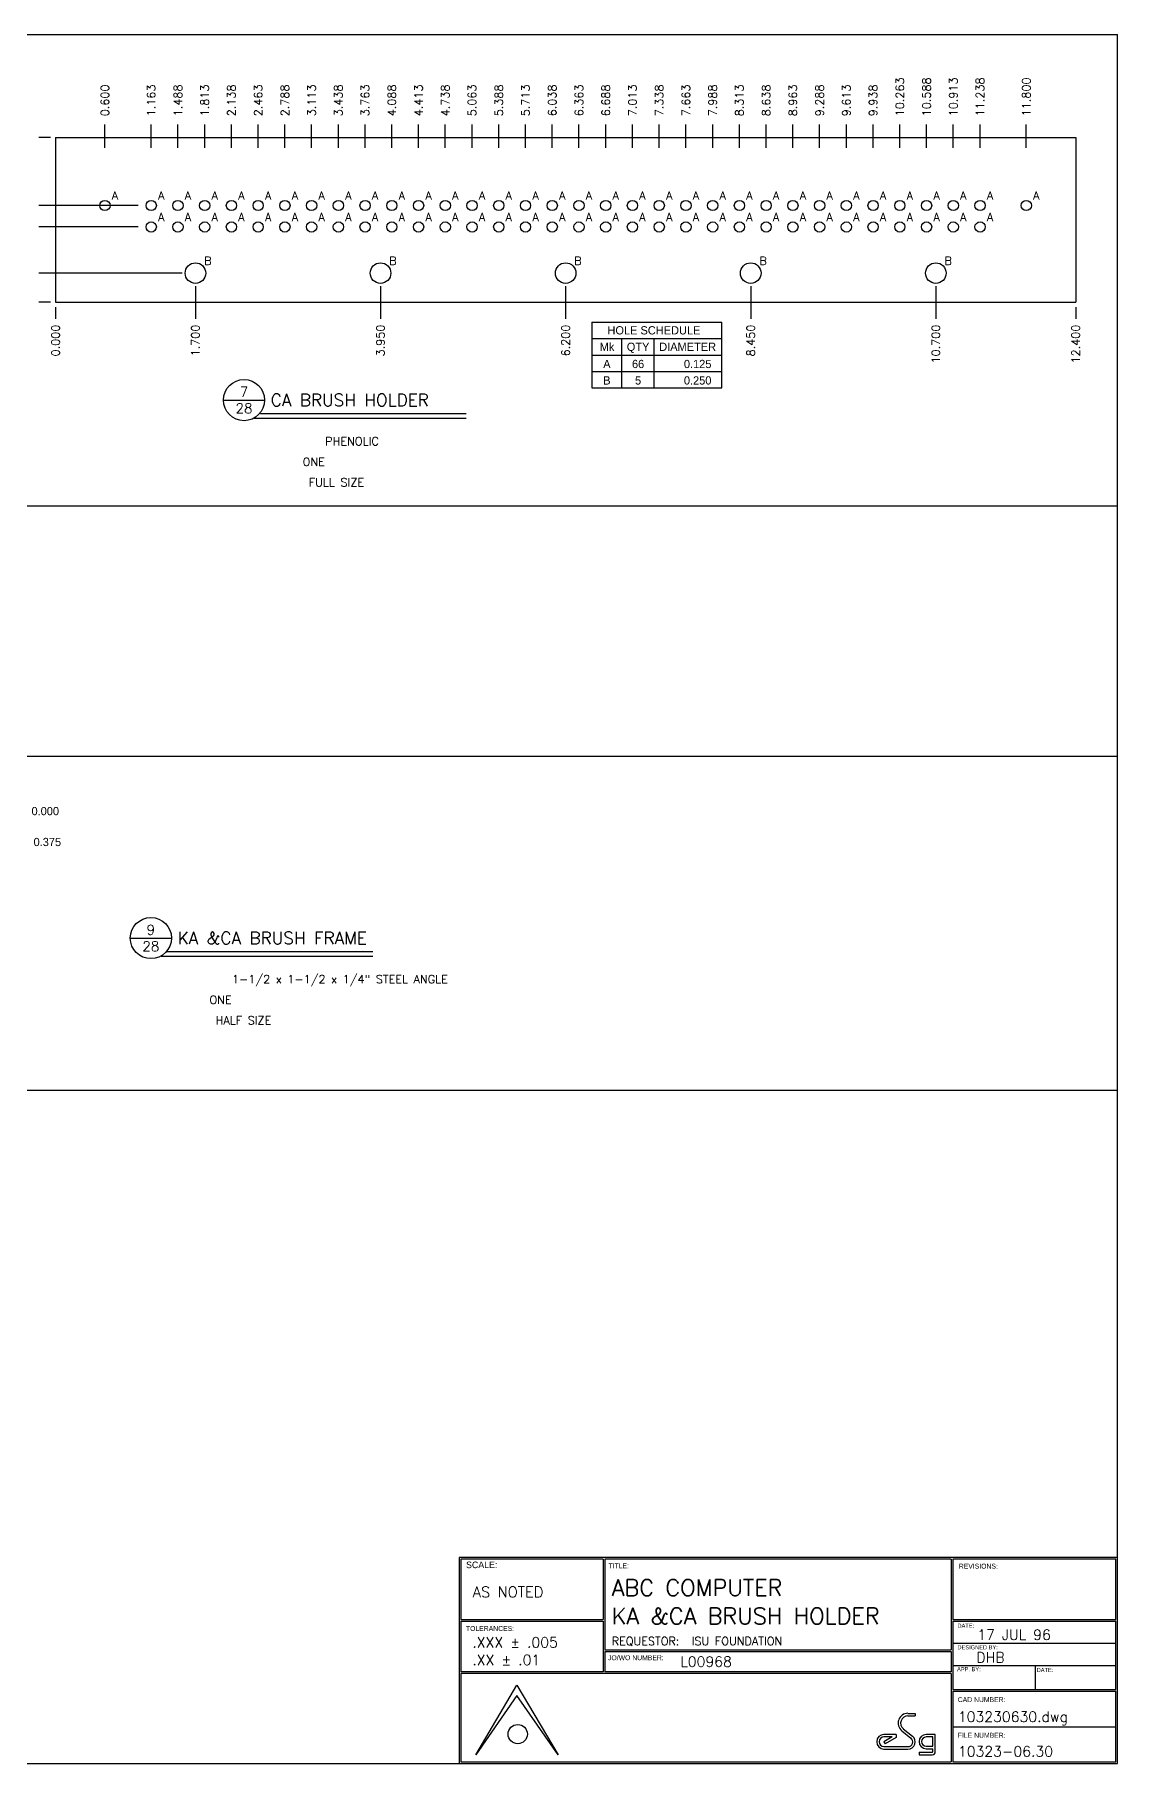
# Model space of a CAD drawing. Extents: x -1.7 to 33, y 0 to 21.
# Drawn here: x 19.84 to 33, y 0 to 21 of the extents above; entities that cross this region are included whole.
import ezdxf
from ezdxf.enums import TextEntityAlignment as Align

# ---------------------------------------------------------------- set-up
doc = ezdxf.new("R2010")
doc.units = 0
doc.header["$MEASUREMENT"] = 0
doc.layers.get('0').update_dxf_attribs({"linetype": 'CONTINUOUS'})
doc.layers.get('DEFPOINTS').update_dxf_attribs({"linetype": 'CONTINUOUS'})
for name, color, linetype in [('BORDER', 5, 'CONTINUOUS'), ('DATUM', 2, 'CONTINUOUS'), ('DIM', 1, 'CONTINUOUS'), ('OBJECT', 3, 'CONTINUOUS'), ('TEXT', 1, 'CONTINUOUS')]:
    doc.layers.add(name, color=color, linetype=linetype)
doc.styles.add('FADD', font='fadd')
doc.styles.add('ROMANS', font='romans')
doc.styles.add('SIMPLEX', font='SIMPLEX')
doc.styles.add('TITLE', font='italic')
doc.dimstyles.get("Standard").update_dxf_attribs({"dimtxt": 0.1, "dimasz": 0.18, "dimexe": 0.18, "dimexo": 0.063, "dimgap": 0.1, "dimtad": 0, "dimtih": 1, "dimtoh": 1, "dimdec": 3, "dimlfac": 2, "dimzin": 0, "dimdsep": 46, "dimtxsty": 'STANDARD', "dimcen": 0.1, "dimclrd": 1, "dimclre": 1, "dimclrt": 256, "dimadec": 0, "dimazin": 0, "dimtfac": 0.8, "dimtofl": 0, "dimtmove": 2, "dimatfit": 3, "dimfxl": 1, "dimtolj": 1, "dimtzin": 0, "dimarcsym": 0})

# ---------------------------------------------------------------- blocks, each defined once
blk = doc.blocks.new('T-BLK')
for p, q in [((-7.8, 0.106), (-7.3, 0.949)), ((-7.3, 0.949), (-6.8, 0.106)), ((-7.3, 0.824), (-7.8, 0.106)), ((-6.8, 0.106), (-7.3, 0.824)), ((-2.603, 0.42), (-2.492, 0.332)), ((-2.547, 0.608), (-2.459, 0.608)), ((-2.547, 0.578), (-2.459, 0.578)), ((-2.459, 0.608), (-2.459, 0.578)), ((-2.689, 0.351), (-2.838, 0.351)), ((-2.739, 0.321), (-2.838, 0.321)), ((-2.739, 0.321), (-2.838, 0.263)), ((-2.838, 0.263), (-2.822, 0.237)), ((-2.689, 0.316), (-2.822, 0.237)), ((-2.689, 0.351), (-2.689, 0.316)), ((-2.621, 0.397), (-2.511, 0.308)), ((-2.214, 0.351), (-2.325, 0.351)), ((-2.244, 0.321), (-2.325, 0.321)), ((-2.244, 0.209), (-2.244, 0.321)), ((-2.214, 0.144), (-2.214, 0.351)), ((-2.838, 0.204), (-2.547, 0.204)), ((-2.838, 0.174), (-2.547, 0.174)), ((-2.411, 0.136), (-2.411, 0.106)), ((-2.411, 0.136), (-2.252, 0.136)), ((-2.411, 0.106), (-2.252, 0.106)), ((-2.325, 0.209), (-2.244, 0.209)), ((-2.325, 0.179), (-2.244, 0.179)), ((-2.244, 0.144), (-2.244, 0.179))]:
    blk.add_line(p, q)
blk.add_circle((-7.29, 0.356), 0.117)
for centre, radius, start, end in [((-2.547, 0.49), 0.119, 90, 231.3801), ((-2.547, 0.49), 0.0887, 90, 231.3801), ((-2.838, 0.263), 0.0887, 90, 270), ((-2.838, 0.263), 0.0587, 90, 270), ((-2.547, 0.263), 0.0887, 270, 51.3801), ((-2.547, 0.263), 0.0587, 270, 51.3801), ((-2.325, 0.265), 0.086, 90, 270), ((-2.325, 0.265), 0.056, 90, 270), ((-2.252, 0.144), 0.00793, 270, 0), ((-2.252, 0.144), 0.0379, 270, 0)]:
    blk.add_arc(centre, radius, start, end)
at = {"layer": 'BORDER'}
for p, q in [((-6.251, 2.48), (-6.251, 1.748)), ((-6.231, 2.48), (-6.231, 1.381)), ((-2.021, 2.48), (-2.021, 1.381)), ((-2.001, 2.48), (-2.001, 1.748)), ((-7.98, 1.748), (-6.251, 1.748)), ((-7.98, 1.728), (-6.251, 1.728)), ((-6.251, 1.728), (-6.251, 1.111)), ((-2.001, 1.748), (-0.02, 1.748)), ((-2.001, 1.728), (-0.02, 1.728)), ((-2.001, 1.728), (-2.001, 0.897)), ((-6.231, 1.381), (-2.021, 1.381)), ((-6.231, 1.361), (-2.021, 1.361)), ((-6.231, 1.361), (-6.231, 1.111)), ((-2.021, 1.361), (-2.021, 1.111)), ((-6.251, 1.111), (-7.98, 1.111)), ((-2.021, 1.091), (-7.98, 1.091)), ((-2.021, 1.111), (-6.231, 1.111)), ((-2.021, 1.091), (-2.021, 0.02)), ((-2.001, 0.897), (-0.02, 0.897)), ((-2.001, 0.877), (-0.02, 0.877)), ((-2.001, 0.877), (-2.001, 0.02))]:
    blk.add_line(p, q, dxfattribs=at)
for points in [[(0, 0), (0, 2.5), (-8, 2.5), (-8, 0), (0, 0)], [(-6.251, 2.48), (-7.98, 2.48), (-7.98, 1.748)], [(-2.021, 2.48), (-6.231, 2.48)], [(-0.02, 1.748), (-0.02, 2.48), (-2.001, 2.48)], [(-7.98, 1.728), (-7.98, 1.111)], [(-0.02, 0.897), (-0.02, 1.728)], [(-7.98, 1.091), (-7.98, 0.02), (-2.021, 0.02)], [(-0.02, 0.02), (-0.02, 0.877)], [(-2.001, 0.02), (-0.02, 0.02)]]:
    blk.add_lwpolyline(points, dxfattribs=at)
at = {"layer": 'TEXT', "color": 2}
for p, q in [((-0.02, 1.456), (-2.001, 1.456)), ((-2.001, 1.191), (-0.02, 1.191)), ((-1.001, 1.191), (-1.001, 0.897)), ((-2.001, 0.444), (-0.02, 0.444))]:
    blk.add_line(p, q, dxfattribs=at)
at = {"style": 'SIMPLEX'}
for s, height, p in [('.XXX %%P .005', 0.125, (-7.841, 1.408)), ('REQUESTOR:', 0.1, (-6.148, 1.436)), ('.XX %%P .01', 0.125, (-7.841, 1.194))]:
    blk.add_text(s, height=height, dxfattribs=at).set_placement(p)
for tag, p, height in [('DWG_:_ACT', (-7.836, 2.018), 0.13), ('FLINE_TITLE', (-6.147, 2.034), 0.2), ('SLINE_TITLE', (-6.147, 1.69), 0.2), ('REQUESTOR', (-5.176, 1.436), 0.1), ('DATE', (-1.704, 1.501), 0.125), ('J.O.N.', (-5.314, 1.174), 0.125), ('DESN', (-1.715, 1.225), 0.125), ('CAD_NUMBER', (-1.94, 0.505), 0.125), ('FILE_NUMBER', (-1.94, 0.084), 0.125)]:
    blk.add_attdef(tag, p, '', height=height, dxfattribs=at)
at = {"color": 7, "style": 'TITLE', "flags": 2}
for tag, p, height in [('TOP_LINE_LOGO', (-6.698, 0.767), 0.17), ('BOTTOM_LINE_LOGO', (-6.693, 0.147), 0.125)]:
    blk.add_attdef(tag, p, '', height=height, dxfattribs=at)
at = {"style": 'SIMPLEX', "flags": 2}
for tag, p, height in [('FIRST_LOGO_LINE', (-6.691, 0.542), 0.1), ('SECOND_LOGO_LINE', (-6.692, 0.384), 0.085)]:
    blk.add_attdef(tag, p, '', height=height, dxfattribs=at)
at = {"layer": 'TEXT'}
for s, height, p in [('SCALE:', 0.08, (-7.918, 2.372)), ('TITLE:', 0.06, (-6.186, 2.371)), ('REVISIONS:', 0.06, (-1.928, 2.366)), ('DATE:', 0.05, (-1.945, 1.648)), ('TOLERANCES:', 0.06, (-7.919, 1.609)), ('JO/WO NUMBER:', 0.06, (-6.192, 1.254)), ('DESIGNED BY:', 0.05, (-1.945, 1.386)), ('APP. BY:', 0.05, (-1.95, 1.12)), ('DATE:', 0.05, (-0.982, 1.11)), ('CAD NUMBER:', 0.06, (-1.941, 0.745)), ('FILE NUMBER:', 0.06, (-1.94, 0.312))]:
    blk.add_text(s, height=height, dxfattribs=at).set_placement(p)
blk = doc.blocks.new('P-TITLE')
at = {"layer": 'OBJECT'}
for p, q in [((-1.562, -0.638), (-1.062, -0.638)), ((-1.113, -0.8), (1.387, -0.8)), ((1.387, -0.862), (-1.188, -0.862))]:
    blk.add_line(p, q, dxfattribs=at)
blk.add_circle((-1.312, -0.638), 0.25, dxfattribs=at)
at = {"layer": 'OBJECT', "style": 'ROMANS'}
for tag, p in [('NO.', (-1.312, -0.538)), ('PAGE', (-1.312, -0.738))]:
    blk.add_attdef(tag, text='', height=0.12, dxfattribs=at).set_placement(p, align=Align.MIDDLE)
for tag, p, height in [('DESCRIPTION', (-0.988, -0.712), 0.15), ('MATERIAL', (-0.325, -1.188), 0.1), ('#_REQUIRED', (-0.6, -1.438), 0.1), ('SCALE', (-0.525, -1.688), 0.1)]:
    blk.add_attdef(tag, p, '', height=height, dxfattribs=at)
at = {"layer": 'OBJECT', "style": 'ROMANS', "flags": 2}
for tag, p in [('MATERIAL:', (-1.163, -1.188)), ('REQD:', (-1.163, -1.438)), ('SCALE:', (-1.163, -1.688))]:
    blk.add_attdef(tag, p, '', height=0.1, dxfattribs=at)
blk = doc.blocks.new('HOLES')
at = {"layer": 'DATUM'}
for p, q in [((0, 0), (0, -2)), ((3.638889, -2), (3.638889, 0)), ((7.583333, -2), (7.583333, 0)), ((15.777778, -2), (15.777778, 0)), ((0, -2), (15.777778, -2))]:
    blk.add_line(p, q, dxfattribs=at)
at = {"layer": 'DATUM', "style": 'FADD'}
for tag, p in [('MK', (1.819444, -1.586582)), ('QTY', (5.611111, -1.586582))]:
    blk.add_attdef(tag, text='', height=1, dxfattribs=at).set_placement(p, align=Align.CENTER)
blk.add_attdef('SIZE', text='', height=1, dxfattribs=at).set_placement((14.525794, -1.586582), align=Align.RIGHT)
blk = doc.blocks.new('HOLEHDR')
at = {"layer": 'DATUM'}
for p, q in [((0, 0), (0, -4)), ((0, 0), (15.778173, 0)), ((15.778173, -4), (15.778173, 0)), ((0, -2), (15.778173, -2)), ((3.638889, -4), (3.638889, -2)), ((7.583333, -4), (7.583333, -2)), ((0, -4), (15.778173, -4))]:
    blk.add_line(p, q, dxfattribs=at)
at = {"layer": 'DATUM', "style": 'FADD'}
for s, p in [('HOLE SCHEDULE', (1.888889, -1.5)), ('Mk', (0.944445, -3.5)), ('QTY', (4.236111, -3.5)), ('DIAMETER', (8.180556, -3.5))]:
    blk.add_text(s, height=1, dxfattribs=at).set_placement(p)
blk = doc.blocks.new('*D18')
at = {"color": 1, "linetype": 'ByBlock', "transparency": 16777216}
blk.add_line((19.61, 11.567), (19.7, 11.567), dxfattribs=at)
at = {"layer": 'DEFPOINTS', "color": 0, "linetype": 'ByBlock', "transparency": 16777216}
for p in [(19.547, 11.567), (19.547, 11.567), (19.7, 11.567)]:
    blk.add_point(p, dxfattribs=at)
at = {"linetype": 'ByBlock', "transparency": 16777216, "insert": (19.967, 11.567), "char_height": 0.1, "attachment_point": 5}
blk.add_mtext('\\A1;0.000', dxfattribs=at)
blk = doc.blocks.new('*D19')
at = {"color": 1, "linetype": 'ByBlock', "transparency": 16777216}
blk.add_line((19.235, 11.192), (19.7, 11.192), dxfattribs=at)
at = {"layer": 'DEFPOINTS', "color": 0, "linetype": 'ByBlock', "transparency": 16777216}
for p in [(19.547, 11.567), (19.172, 11.192), (19.7, 11.192)]:
    blk.add_point(p, dxfattribs=at)
at = {"linetype": 'ByBlock', "transparency": 16777216, "insert": (19.992, 11.192), "char_height": 0.1, "attachment_point": 5}
blk.add_mtext('\\A1;0.375', dxfattribs=at)

msp = doc.modelspace()

# ---------------------------------------------------------------- linework, layer by layer
at = {"layer": 'BORDER'}
for p, q in [((0, 21), (33, 21)), ((33, 0), (33, 21)), ((0, 15.27677), (33, 15.27677)), ((0, 12.2368), (33, 12.2368)), ((0, 8.1779), (33, 8.1779)), ((0, 0), (33, 0))]:
    msp.add_line(p, q, dxfattribs=at)
at = {"layer": 'DIM'}
for p, q in [((20.03221, 19.74946), (19.88793, 19.74946)), ((20.69221, 19.62561), (20.69221, 19.90854)), ((21.25471, 19.62561), (21.25471, 19.90854)), ((21.57971, 19.62561), (21.57971, 19.90854)), ((21.90471, 19.62561), (21.90471, 19.90854)), ((22.22971, 19.62561), (22.22971, 19.90854)), ((22.55471, 19.62561), (22.55471, 19.90854)), ((22.87971, 19.62561), (22.87971, 19.90854)), ((23.20471, 19.62561), (23.20471, 19.90854)), ((23.52971, 19.62561), (23.52971, 19.90854)), ((23.85471, 19.62561), (23.85471, 19.90854)), ((24.17971, 19.62561), (24.17971, 19.90854)), ((24.50471, 19.62561), (24.50471, 19.90854)), ((24.82971, 19.62561), (24.82971, 19.90854)), ((25.15471, 19.62561), (25.15471, 19.90854)), ((25.47971, 19.62561), (25.47971, 19.90854)), ((25.80471, 19.62561), (25.80471, 19.90854)), ((26.12971, 19.62561), (26.12971, 19.90854)), ((26.45471, 19.62561), (26.45471, 19.90854)), ((26.77971, 19.62561), (26.77971, 19.90854)), ((27.10471, 19.62561), (27.10471, 19.90854)), ((27.42971, 19.62561), (27.42971, 19.90854)), ((27.75471, 19.62561), (27.75471, 19.90854)), ((28.07971, 19.62561), (28.07971, 19.90854)), ((28.40471, 19.62561), (28.40471, 19.90854)), ((28.72971, 19.62561), (28.72971, 19.90854)), ((29.05471, 19.62561), (29.05471, 19.90854)), ((29.37971, 19.62561), (29.37971, 19.90854)), ((29.70471, 19.62561), (29.70471, 19.90854)), ((30.02971, 19.62561), (30.02971, 19.90854)), ((30.35471, 19.62561), (30.35471, 19.90854)), ((30.67971, 19.62561), (30.67971, 19.90854)), ((31.00471, 19.62561), (31.00471, 19.90854)), ((31.32971, 19.62561), (31.32971, 19.90854)), ((31.89221, 19.62561), (31.89221, 19.90854)), ((21.09471, 18.924), (19.88793, 18.924)), ((21.09471, 18.66287), (19.88793, 18.66287)), ((21.63221, 18.10244), (19.88793, 18.10244)), ((21.79221, 17.94243), (21.79221, 17.54611)), ((24.04221, 17.94243), (24.04221, 17.54611)), ((26.29221, 17.94243), (26.29221, 17.54611)), ((28.54221, 17.94243), (28.54221, 17.54611)), ((30.79221, 17.94243), (30.79221, 17.54611)), ((20.03221, 17.74946), (19.88793, 17.74946)), ((20.09221, 17.68946), (20.09221, 17.54611)), ((32.49221, 17.68946), (32.49221, 17.54611))]:
    msp.add_line(p, q, dxfattribs=at)
at = {"layer": 'OBJECT'}
for p, q in [((20.09221, 19.74946), (32.49221, 19.74946)), ((20.09221, 19.74946), (20.09221, 17.74946)), ((32.49221, 19.74946), (32.49221, 17.74946)), ((20.09221, 17.74946), (32.49221, 17.74946))]:
    msp.add_line(p, q, dxfattribs=at)
for centre, radius in [((20.69221, 18.924), 0.0625), ((21.25471, 18.924), 0.0625), ((21.57971, 18.924), 0.0625), ((21.90471, 18.924), 0.0625), ((22.22971, 18.924), 0.0625), ((22.55471, 18.924), 0.0625), ((22.87971, 18.924), 0.0625), ((23.20471, 18.924), 0.0625), ((23.52971, 18.924), 0.0625), ((23.85471, 18.924), 0.0625), ((24.17971, 18.924), 0.0625), ((24.50471, 18.924), 0.0625), ((24.82971, 18.924), 0.0625), ((25.15471, 18.924), 0.0625), ((25.47971, 18.924), 0.0625), ((25.80471, 18.924), 0.0625), ((26.12971, 18.924), 0.0625), ((26.45471, 18.924), 0.0625), ((26.77971, 18.924), 0.0625), ((27.10471, 18.924), 0.0625), ((27.42971, 18.924), 0.0625), ((27.75471, 18.924), 0.0625), ((28.07971, 18.924), 0.0625), ((28.40471, 18.924), 0.0625), ((28.72971, 18.924), 0.0625), ((29.05471, 18.924), 0.0625), ((29.37971, 18.924), 0.0625), ((29.70471, 18.924), 0.0625), ((30.02971, 18.924), 0.0625), ((30.35471, 18.924), 0.0625), ((30.67971, 18.924), 0.0625), ((31.00471, 18.924), 0.0625), ((31.32971, 18.924), 0.0625), ((31.89221, 18.924), 0.0625), ((21.25471, 18.66287), 0.0625), ((21.57971, 18.66287), 0.0625), ((21.90471, 18.66287), 0.0625), ((22.22971, 18.66287), 0.0625), ((22.55471, 18.66287), 0.0625), ((22.87971, 18.66287), 0.0625), ((23.20471, 18.66287), 0.0625), ((23.52971, 18.66287), 0.0625), ((23.85471, 18.66287), 0.0625), ((24.17971, 18.66287), 0.0625), ((24.50471, 18.66287), 0.0625), ((24.82971, 18.66287), 0.0625), ((25.15471, 18.66287), 0.0625), ((25.47971, 18.66287), 0.0625), ((25.80471, 18.66287), 0.0625), ((26.12971, 18.66287), 0.0625), ((26.45471, 18.66287), 0.0625), ((26.77971, 18.66287), 0.0625), ((27.10471, 18.66287), 0.0625), ((27.42971, 18.66287), 0.0625), ((27.75471, 18.66287), 0.0625), ((28.07971, 18.66287), 0.0625), ((28.40471, 18.66287), 0.0625), ((28.72971, 18.66287), 0.0625), ((29.05471, 18.66287), 0.0625), ((29.37971, 18.66287), 0.0625), ((29.70471, 18.66287), 0.0625), ((30.02971, 18.66287), 0.0625), ((30.35471, 18.66287), 0.0625), ((30.67971, 18.66287), 0.0625), ((31.00471, 18.66287), 0.0625), ((31.32971, 18.66287), 0.0625), ((21.79221, 18.10244), 0.125), ((24.04221, 18.10244), 0.125), ((26.29221, 18.10244), 0.125), ((28.54221, 18.10244), 0.125), ((30.79221, 18.10244), 0.125)]:
    msp.add_circle(centre, radius, dxfattribs=at)

# ---------------------------------------------------------------- block references
at = {"layer": 'DIM', "xscale": 0.1, "yscale": 0.1, "zscale": 0.1}
msp.add_blockref('HOLEHDR', (26.61201, 17.50759), dxfattribs=at)
for p, values in [((26.61201, 17.10759), {'MK': 'A', 'QTY': '66', 'SIZE': '0.125'}), ((26.61201, 16.90759), {'MK': 'B', 'QTY': '5', 'SIZE': '0.250'})]:
    msp.add_blockref('HOLES', p, dxfattribs=at).add_auto_attribs(values)
at = {"layer": 'TEXT'}
ref = msp.add_blockref('P-TITLE', (23.69509, 17.19798), dxfattribs=at)
ref.add_attrib('SCALE', 'FULL SIZE', (23.17009, 15.51048), dxfattribs={"layer": 'OBJECT', "height": 0.1, "style": 'ROMANS'})
ref.add_attrib('#_REQUIRED', 'ONE', (23.09509, 15.76), dxfattribs={"layer": 'OBJECT', "height": 0.1, "style": 'ROMANS'})
ref.add_attrib('MATERIAL', 'PHENOLIC', (23.37009, 16.01048), dxfattribs={"layer": 'OBJECT', "height": 0.1, "style": 'ROMANS'})
ref.add_attrib('NO.', '7', dxfattribs={"layer": 'OBJECT', "height": 0.12, "style": 'ROMANS'}).set_placement((22.38259, 16.66048), align=Align.MIDDLE)
ref.add_attrib('DESCRIPTION', 'CA BRUSH HOLDER', (22.70759, 16.48548), dxfattribs={"layer": 'OBJECT', "height": 0.15, "style": 'ROMANS'})
ref.add_attrib('PAGE', '28', dxfattribs={"layer": 'OBJECT', "height": 0.12, "style": 'ROMANS'}).set_placement((22.38259, 16.46048), align=Align.MIDDLE)
ref = msp.add_blockref('P-TITLE', (22.56255, 10.66324), dxfattribs=at)
ref.add_attrib('SCALE', 'HALF SIZE', (22.03755, 8.97574), dxfattribs={"layer": 'OBJECT', "height": 0.1, "style": 'ROMANS'})
ref.add_attrib('#_REQUIRED', 'ONE', (21.96255, 9.22526), dxfattribs={"layer": 'OBJECT', "height": 0.1, "style": 'ROMANS'})
ref.add_attrib('MATERIAL', '1-1/2 x 1-1/2 x 1/4" STEEL ANGLE', (22.23755, 9.47574), dxfattribs={"layer": 'OBJECT', "height": 0.1, "style": 'ROMANS'})
ref.add_attrib('NO.', '9', dxfattribs={"layer": 'OBJECT', "height": 0.12, "style": 'ROMANS'}).set_placement((21.25005, 10.12574), align=Align.MIDDLE)
ref.add_attrib('DESCRIPTION', 'KA &CA BRUSH FRAME', (21.57505, 9.95074), dxfattribs={"layer": 'OBJECT', "height": 0.15, "style": 'ROMANS'})
ref.add_attrib('PAGE', '28', dxfattribs={"layer": 'OBJECT', "height": 0.12, "style": 'ROMANS'}).set_placement((21.25005, 9.92574), align=Align.MIDDLE)
ref = msp.add_blockref('T-BLK', (33, 0), dxfattribs=at)
ref.add_attrib('FLINE_TITLE', 'ABC COMPUTER', (26.85303, 2.03411), dxfattribs={"layer": '0', "height": 0.2, "style": 'SIMPLEX'})
ref.add_attrib('SLINE_TITLE', 'KA &CA BRUSH HOLDER', (26.85303, 1.69047), dxfattribs={"layer": '0', "height": 0.2, "style": 'SIMPLEX'})
ref.add_attrib('DWG_:_ACT', 'AS NOTED', (25.16449, 2.01752), dxfattribs={"layer": '0', "height": 0.13, "style": 'SIMPLEX'})
ref.add_attrib('CAD_NUMBER', '103230630.dwg', (31.05971, 0.50496), dxfattribs={"layer": '0', "height": 0.125, "style": 'SIMPLEX'})
ref.add_attrib('FILE_NUMBER', '10323-06.30', (31.0604, 0.08357), dxfattribs={"layer": '0', "height": 0.125, "style": 'SIMPLEX'})
ref.add_attrib('REQUESTOR', 'ISU FOUNDATION', (27.82411, 1.43635), dxfattribs={"layer": '0', "height": 0.1, "style": 'SIMPLEX'})
ref.add_attrib('J.O.N.', 'L00968', (27.68613, 1.17365), dxfattribs={"layer": '0', "height": 0.125, "style": 'SIMPLEX'})
ref.add_attrib('DATE', '17 JUL 96', (31.29587, 1.50114), dxfattribs={"layer": '0', "height": 0.125, "style": 'SIMPLEX'})
ref.add_attrib('DESN', 'DHB', (31.28486, 1.22517), dxfattribs={"layer": '0', "height": 0.125, "style": 'SIMPLEX'})

# ---------------------------------------------------------------- texts
at = {"layer": 'DIM', "style": 'SIMPLEX'}
for s, p in [('0.600', (20.74221, 20.00721)), ('1.163', (21.30471, 20.00721)), ('1.488', (21.62971, 20.00721)), ('1.813', (21.95471, 20.00721)), ('2.138', (22.27971, 20.00721)), ('2.463', (22.60471, 20.00721)), ('2.788', (22.92971, 20.00721)), ('3.113', (23.25471, 20.00721)), ('3.438', (23.57971, 20.00721)), ('3.763', (23.90471, 20.00721)), ('4.088', (24.22971, 20.00721)), ('4.413', (24.55471, 20.00721)), ('4.738', (24.87971, 20.00721)), ('5.063', (25.20471, 20.00721)), ('5.388', (25.52971, 20.00721)), ('5.713', (25.85471, 20.00721)), ('6.038', (26.17971, 20.00721)), ('6.363', (26.50471, 20.00721)), ('6.688', (26.82971, 20.00721)), ('7.013', (27.15471, 20.00721)), ('7.338', (27.47971, 20.00721)), ('7.663', (27.80471, 20.00721)), ('7.988', (28.12971, 20.00721)), ('8.313', (28.45471, 20.00721)), ('8.638', (28.77971, 20.00721)), ('8.963', (29.10471, 20.00721)), ('9.288', (29.42971, 20.00721)), ('9.613', (29.75471, 20.00721)), ('9.938', (30.07971, 20.00721)), ('10.263', (30.40471, 20.00721)), ('10.588', (30.72971, 20.00721)), ('10.913', (31.05471, 20.00721)), ('11.238', (31.37971, 20.00721)), ('11.800', (31.94221, 20.00721))]:
    msp.add_text(s, height=0.1, rotation=90, dxfattribs=at).set_placement(p)
for s, p in [('A', (20.81374, 19.04553)), ('A', (21.37624, 19.04553)), ('A', (21.70124, 19.04553)), ('A', (22.02624, 19.04553)), ('A', (22.35124, 19.04553)), ('A', (22.67624, 19.04553)), ('A', (23.00124, 19.04553)), ('A', (23.32624, 19.04553)), ('A', (23.65124, 19.04553)), ('A', (23.97624, 19.04553)), ('A', (24.30124, 19.04553)), ('A', (24.62624, 19.04553)), ('A', (24.95124, 19.04553)), ('A', (25.27624, 19.04553)), ('A', (25.60124, 19.04553)), ('A', (25.92624, 19.04553)), ('A', (26.25124, 19.04553)), ('A', (26.57624, 19.04553)), ('A', (26.90124, 19.04553)), ('A', (27.22624, 19.04553)), ('A', (27.55124, 19.04553)), ('A', (27.87624, 19.04553)), ('A', (28.20124, 19.04553)), ('A', (28.52624, 19.04553)), ('A', (28.85124, 19.04553)), ('A', (29.17624, 19.04553)), ('A', (29.50124, 19.04553)), ('A', (29.82624, 19.04553)), ('A', (30.15124, 19.04553)), ('A', (30.47624, 19.04553)), ('A', (30.80124, 19.04553)), ('A', (31.12624, 19.04553)), ('A', (31.45124, 19.04553)), ('A', (32.01374, 19.04553)), ('A', (21.37624, 18.78441)), ('A', (21.70124, 18.78441)), ('A', (22.02624, 18.78441)), ('A', (22.35124, 18.78441)), ('A', (22.67624, 18.78441)), ('A', (23.00124, 18.78441)), ('A', (23.32624, 18.78441)), ('A', (23.65124, 18.78441)), ('A', (23.97624, 18.78441)), ('A', (24.30124, 18.78441)), ('A', (24.62624, 18.78441)), ('A', (24.95124, 18.78441)), ('A', (25.27624, 18.78441)), ('A', (25.60124, 18.78441)), ('A', (25.92624, 18.78441)), ('A', (26.25124, 18.78441)), ('A', (26.57624, 18.78441)), ('A', (26.90124, 18.78441)), ('A', (27.22624, 18.78441)), ('A', (27.55124, 18.78441)), ('A', (27.87624, 18.78441)), ('A', (28.20124, 18.78441)), ('A', (28.52624, 18.78441)), ('A', (28.85124, 18.78441)), ('A', (29.17624, 18.78441)), ('A', (29.50124, 18.78441)), ('A', (29.82624, 18.78441)), ('A', (30.15124, 18.78441)), ('A', (30.47624, 18.78441)), ('A', (30.80124, 18.78441)), ('A', (31.12624, 18.78441)), ('A', (31.45124, 18.78441)), ('B', (21.94208, 18.2523)), ('B', (24.19208, 18.2523)), ('B', (26.44208, 18.2523)), ('B', (28.69208, 18.2523)), ('B', (30.94208, 18.2523))]:
    msp.add_text(s, height=0.1, dxfattribs=at).set_placement(p, align=Align.MIDDLE)
for s, p in [('0.000', (20.14221, 17.47663)), ('1.700', (21.84221, 17.47663)), ('3.950', (24.09221, 17.47663)), ('6.200', (26.34221, 17.47663)), ('8.450', (28.59221, 17.47663)), ('10.700', (30.84221, 17.47663)), ('12.400', (32.54221, 17.47663))]:
    msp.add_text(s, height=0.1, rotation=90, dxfattribs=at).set_placement(p, align=Align.RIGHT)

# ---------------------------------------------------------------- dimensions: what is measured, and where the dimension line sits
at = {"layer": 'TEXT'}
for feature_location, offset, origin, picture, middle in [((19.17163, 11.19216), (0.5282, 0), (19.54663, 11.56716), '*D19', (19.9915, 11.19216)), ((19.546632443, 11.5671638445), (0.1532010891, 0), (19.546632443, 11.5671638445), '*D18', (19.9665001988, 11.5671638445))]:
    dim = msp.add_ordinate_dim(feature_location=feature_location, offset=offset, dtype=0, origin=origin, dimstyle='STANDARD', override={"dimlfac": 1}, dxfattribs=at)
    dim.commit()
    dim.dimension.update_dxf_attribs({"geometry": picture, "text_midpoint": middle})

doc.saveas('drawing.dxf')
